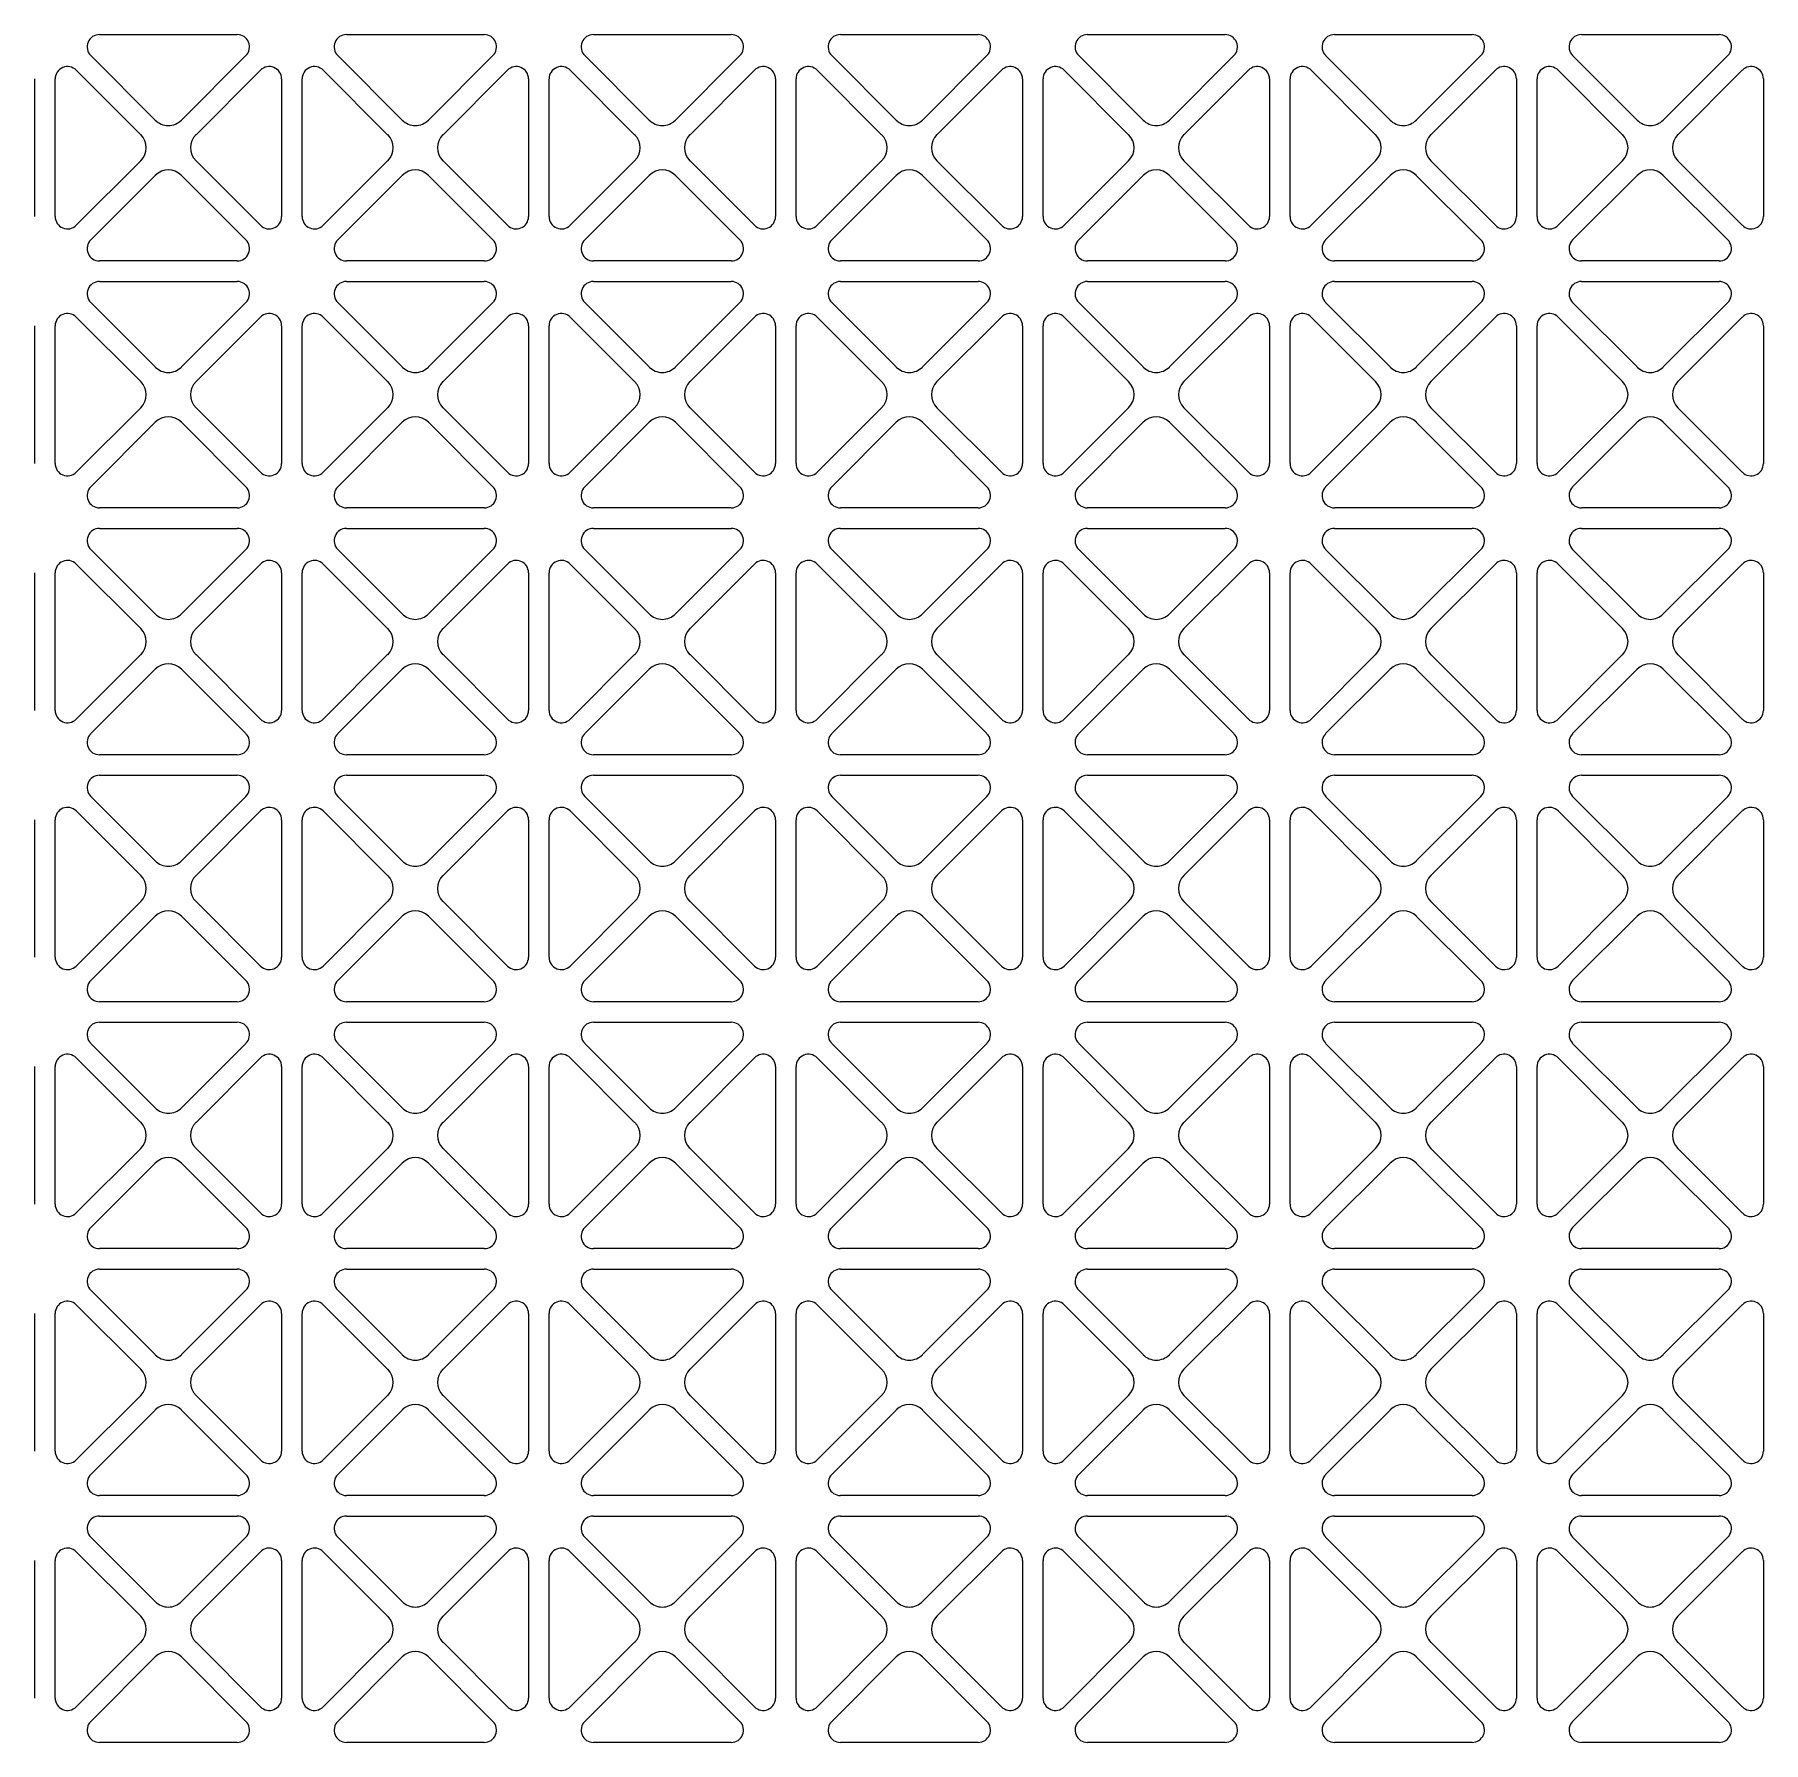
# Model space of a CAD drawing. Extents: x 59521 to 184406, y -1257 to 56672.
# Drawn here: x 68710.6 to 68878.6, y 15468.5 to 15634.5 of the extents above; entities that cross this region are included whole.
import ezdxf

# ---------------------------------------------------------------- set-up
doc = ezdxf.new("R2010")
doc.units = 0
doc.header["$MEASUREMENT"] = 0
doc.layers.get('0').update_dxf_attribs({"linetype": 'CONTINUOUS'})
doc.layers.add('WANGKONG_0', color=7, linetype='CONTINUOUS')

# ---------------------------------------------------------------- blocks, each defined once
blk = doc.blocks.new('ju77')
at = {"layer": 'WANGKONG_0', "color": 87, "linetype": 'Continuous'}
for p, q in [((-26.73, 155), (-13.35, 155)), ((-2.73, 155), (10.65, 155)), ((21.27, 155), (34.65, 155)), ((45.27, 155), (58.65, 155)), ((69.27, 155), (82.65, 155)), ((93.27, 155), (106.65, 155)), ((117.27, 155), (130.65, 155)), ((-21.31, 146.69), (-27.58, 152.95)), ((-12.5, 152.95), (-18.77, 146.69)), ((2.69, 146.69), (-3.58, 152.95)), ((11.5, 152.95), (5.23, 146.69)), ((26.69, 146.69), (20.42, 152.95)), ((35.5, 152.95), (29.23, 146.69)), ((50.69, 146.69), (44.42, 152.95)), ((59.5, 152.95), (53.23, 146.69)), ((74.69, 146.69), (68.42, 152.95)), ((83.5, 152.95), (77.23, 146.69)), ((98.69, 146.69), (92.42, 152.95)), ((107.5, 152.95), (101.23, 146.69)), ((122.69, 146.69), (116.42, 152.95)), ((131.5, 152.95), (125.23, 146.69)), ((-28.99, 151.54), (-22.73, 145.27)), ((-17.35, 145.27), (-11.09, 151.54)), ((-4.99, 151.54), (1.27, 145.27)), ((6.65, 145.27), (12.91, 151.54)), ((19.01, 151.54), (25.27, 145.27)), ((30.65, 145.27), (36.91, 151.54)), ((43.01, 151.54), (49.27, 145.27)), ((54.65, 145.27), (60.91, 151.54)), ((67.01, 151.54), (73.27, 145.27)), ((78.65, 145.27), (84.91, 151.54)), ((91.01, 151.54), (97.27, 145.27)), ((102.65, 145.27), (108.91, 151.54)), ((115.01, 151.54), (121.27, 145.27)), ((126.65, 145.27), (132.91, 151.54)), ((-33.04, 150.69), (-33.04, 137.31)), ((-31.04, 137.31), (-31.04, 150.69)), ((-9.04, 150.69), (-9.04, 137.31)), ((-7.04, 137.31), (-7.04, 150.69)), ((14.96, 150.69), (14.96, 137.31)), ((16.96, 137.31), (16.96, 150.69)), ((38.96, 150.69), (38.96, 137.31)), ((40.96, 137.31), (40.96, 150.69)), ((62.96, 150.69), (62.96, 137.31)), ((64.96, 137.31), (64.96, 150.69)), ((86.96, 150.69), (86.96, 137.31)), ((88.96, 137.31), (88.96, 150.69)), ((110.96, 150.69), (110.96, 137.31)), ((112.96, 137.31), (112.96, 150.69)), ((134.96, 150.69), (134.96, 137.31)), ((-22.73, 142.73), (-28.99, 136.46)), ((-27.58, 135.05), (-21.31, 141.31)), ((-18.77, 141.31), (-12.5, 135.05)), ((-11.09, 136.46), (-17.35, 142.73)), ((1.27, 142.73), (-4.99, 136.46)), ((-3.58, 135.05), (2.69, 141.31)), ((5.23, 141.31), (11.5, 135.05)), ((12.91, 136.46), (6.65, 142.73)), ((25.27, 142.73), (19.01, 136.46)), ((20.42, 135.05), (26.69, 141.31)), ((29.23, 141.31), (35.5, 135.05)), ((36.91, 136.46), (30.65, 142.73)), ((49.27, 142.73), (43.01, 136.46)), ((44.42, 135.05), (50.69, 141.31)), ((53.23, 141.31), (59.5, 135.05)), ((60.91, 136.46), (54.65, 142.73)), ((73.27, 142.73), (67.01, 136.46)), ((68.42, 135.05), (74.69, 141.31)), ((77.23, 141.31), (83.5, 135.05)), ((84.91, 136.46), (78.65, 142.73)), ((97.27, 142.73), (91.01, 136.46)), ((92.42, 135.05), (98.69, 141.31)), ((101.23, 141.31), (107.5, 135.05)), ((108.91, 136.46), (102.65, 142.73)), ((121.27, 142.73), (115.01, 136.46)), ((116.42, 135.05), (122.69, 141.31)), ((125.23, 141.31), (131.5, 135.05)), ((132.91, 136.46), (126.65, 142.73)), ((-13.35, 133), (-26.73, 133)), ((10.65, 133), (-2.73, 133)), ((34.65, 133), (21.27, 133)), ((58.65, 133), (45.27, 133)), ((82.65, 133), (69.27, 133)), ((106.65, 133), (93.27, 133)), ((130.65, 133), (117.27, 133)), ((-26.73, 131), (-13.35, 131)), ((-2.73, 131), (10.65, 131)), ((21.27, 131), (34.65, 131)), ((45.27, 131), (58.65, 131)), ((69.27, 131), (82.65, 131)), ((93.27, 131), (106.65, 131)), ((117.27, 131), (130.65, 131)), ((-21.31, 122.69), (-27.58, 128.95)), ((-12.5, 128.95), (-18.77, 122.69)), ((2.69, 122.69), (-3.58, 128.95)), ((11.5, 128.95), (5.23, 122.69)), ((26.69, 122.69), (20.42, 128.95)), ((35.5, 128.95), (29.23, 122.69)), ((50.69, 122.69), (44.42, 128.95)), ((59.5, 128.95), (53.23, 122.69)), ((74.69, 122.69), (68.42, 128.95)), ((83.5, 128.95), (77.23, 122.69)), ((98.69, 122.69), (92.42, 128.95)), ((107.5, 128.95), (101.23, 122.69)), ((122.69, 122.69), (116.42, 128.95)), ((131.5, 128.95), (125.23, 122.69)), ((-33.04, 126.69), (-33.04, 113.31)), ((-31.04, 113.31), (-31.04, 126.69)), ((-28.99, 127.54), (-22.73, 121.27)), ((-17.35, 121.27), (-11.09, 127.54)), ((-9.04, 126.69), (-9.04, 113.31)), ((-7.04, 113.31), (-7.04, 126.69)), ((-4.99, 127.54), (1.27, 121.27)), ((6.65, 121.27), (12.91, 127.54)), ((14.96, 126.69), (14.96, 113.31)), ((16.96, 113.31), (16.96, 126.69)), ((19.01, 127.54), (25.27, 121.27)), ((30.65, 121.27), (36.91, 127.54)), ((38.96, 126.69), (38.96, 113.31)), ((40.96, 113.31), (40.96, 126.69)), ((43.01, 127.54), (49.27, 121.27)), ((54.65, 121.27), (60.91, 127.54)), ((62.96, 126.69), (62.96, 113.31)), ((64.96, 113.31), (64.96, 126.69)), ((67.01, 127.54), (73.27, 121.27)), ((78.65, 121.27), (84.91, 127.54)), ((86.96, 126.69), (86.96, 113.31)), ((88.96, 113.31), (88.96, 126.69)), ((91.01, 127.54), (97.27, 121.27)), ((102.65, 121.27), (108.91, 127.54)), ((110.96, 126.69), (110.96, 113.31)), ((112.96, 113.31), (112.96, 126.69)), ((115.01, 127.54), (121.27, 121.27)), ((126.65, 121.27), (132.91, 127.54)), ((134.96, 126.69), (134.96, 113.31)), ((-22.73, 118.73), (-28.99, 112.46)), ((-11.09, 112.46), (-17.35, 118.73)), ((1.27, 118.73), (-4.99, 112.46)), ((12.91, 112.46), (6.65, 118.73)), ((25.27, 118.73), (19.01, 112.46)), ((36.91, 112.46), (30.65, 118.73)), ((49.27, 118.73), (43.01, 112.46)), ((60.91, 112.46), (54.65, 118.73)), ((73.27, 118.73), (67.01, 112.46)), ((84.91, 112.46), (78.65, 118.73)), ((97.27, 118.73), (91.01, 112.46)), ((108.91, 112.46), (102.65, 118.73)), ((121.27, 118.73), (115.01, 112.46)), ((132.91, 112.46), (126.65, 118.73)), ((-27.58, 111.05), (-21.31, 117.31)), ((-18.77, 117.31), (-12.5, 111.05)), ((-3.58, 111.05), (2.69, 117.31)), ((5.23, 117.31), (11.5, 111.05)), ((20.42, 111.05), (26.69, 117.31)), ((29.23, 117.31), (35.5, 111.05)), ((44.42, 111.05), (50.69, 117.31)), ((53.23, 117.31), (59.5, 111.05)), ((68.42, 111.05), (74.69, 117.31)), ((77.23, 117.31), (83.5, 111.05)), ((92.42, 111.05), (98.69, 117.31)), ((101.23, 117.31), (107.5, 111.05)), ((116.42, 111.05), (122.69, 117.31)), ((125.23, 117.31), (131.5, 111.05)), ((-13.35, 109), (-26.73, 109)), ((10.65, 109), (-2.73, 109)), ((34.65, 109), (21.27, 109)), ((58.65, 109), (45.27, 109)), ((82.65, 109), (69.27, 109)), ((106.65, 109), (93.27, 109)), ((130.65, 109), (117.27, 109)), ((-26.73, 107), (-13.35, 107)), ((-2.73, 107), (10.65, 107)), ((21.27, 107), (34.65, 107)), ((45.27, 107), (58.65, 107)), ((69.27, 107), (82.65, 107)), ((93.27, 107), (106.65, 107)), ((117.27, 107), (130.65, 107)), ((-21.31, 98.69), (-27.58, 104.95)), ((-12.5, 104.95), (-18.77, 98.69)), ((2.69, 98.69), (-3.58, 104.95)), ((11.5, 104.95), (5.23, 98.69)), ((26.69, 98.69), (20.42, 104.95)), ((35.5, 104.95), (29.23, 98.69)), ((50.69, 98.69), (44.42, 104.95)), ((59.5, 104.95), (53.23, 98.69)), ((74.69, 98.69), (68.42, 104.95)), ((83.5, 104.95), (77.23, 98.69)), ((98.69, 98.69), (92.42, 104.95)), ((107.5, 104.95), (101.23, 98.69)), ((122.69, 98.69), (116.42, 104.95)), ((131.5, 104.95), (125.23, 98.69)), ((-33.04, 102.69), (-33.04, 89.31)), ((-31.04, 89.31), (-31.04, 102.69)), ((-28.99, 103.54), (-22.73, 97.27)), ((-17.35, 97.27), (-11.09, 103.54)), ((-9.04, 102.69), (-9.04, 89.31)), ((-7.04, 89.31), (-7.04, 102.69)), ((-4.99, 103.54), (1.27, 97.27)), ((6.65, 97.27), (12.91, 103.54)), ((14.96, 102.69), (14.96, 89.31)), ((16.96, 89.31), (16.96, 102.69)), ((19.01, 103.54), (25.27, 97.27)), ((30.65, 97.27), (36.91, 103.54)), ((38.96, 102.69), (38.96, 89.31)), ((40.96, 89.31), (40.96, 102.69)), ((43.01, 103.54), (49.27, 97.27)), ((54.65, 97.27), (60.91, 103.54)), ((62.96, 102.69), (62.96, 89.31)), ((64.96, 89.31), (64.96, 102.69)), ((67.01, 103.54), (73.27, 97.27)), ((78.65, 97.27), (84.91, 103.54)), ((86.96, 102.69), (86.96, 89.31)), ((88.96, 89.31), (88.96, 102.69)), ((91.01, 103.54), (97.27, 97.27)), ((102.65, 97.27), (108.91, 103.54)), ((110.96, 102.69), (110.96, 89.31)), ((112.96, 89.31), (112.96, 102.69)), ((115.01, 103.54), (121.27, 97.27)), ((126.65, 97.27), (132.91, 103.54)), ((134.96, 102.69), (134.96, 89.31)), ((-22.73, 94.73), (-28.99, 88.46)), ((-11.09, 88.46), (-17.35, 94.73)), ((1.27, 94.73), (-4.99, 88.46)), ((12.91, 88.46), (6.65, 94.73)), ((25.27, 94.73), (19.01, 88.46)), ((36.91, 88.46), (30.65, 94.73)), ((49.27, 94.73), (43.01, 88.46)), ((60.91, 88.46), (54.65, 94.73)), ((73.27, 94.73), (67.01, 88.46)), ((84.91, 88.46), (78.65, 94.73)), ((97.27, 94.73), (91.01, 88.46)), ((108.91, 88.46), (102.65, 94.73)), ((121.27, 94.73), (115.01, 88.46)), ((132.91, 88.46), (126.65, 94.73)), ((-27.58, 87.05), (-21.31, 93.31)), ((-18.77, 93.31), (-12.5, 87.05)), ((-3.58, 87.05), (2.69, 93.31)), ((5.23, 93.31), (11.5, 87.05)), ((20.42, 87.05), (26.69, 93.31)), ((29.23, 93.31), (35.5, 87.05)), ((44.42, 87.05), (50.69, 93.31)), ((53.23, 93.31), (59.5, 87.05)), ((68.42, 87.05), (74.69, 93.31)), ((77.23, 93.31), (83.5, 87.05)), ((92.42, 87.05), (98.69, 93.31)), ((101.23, 93.31), (107.5, 87.05)), ((116.42, 87.05), (122.69, 93.31)), ((125.23, 93.31), (131.5, 87.05)), ((-13.35, 85), (-26.73, 85)), ((10.65, 85), (-2.73, 85)), ((34.65, 85), (21.27, 85)), ((58.65, 85), (45.27, 85)), ((82.65, 85), (69.27, 85)), ((106.65, 85), (93.27, 85)), ((130.65, 85), (117.27, 85)), ((-26.73, 83), (-13.35, 83)), ((-2.73, 83), (10.65, 83)), ((21.27, 83), (34.65, 83)), ((45.27, 83), (58.65, 83)), ((69.27, 83), (82.65, 83)), ((93.27, 83), (106.65, 83)), ((117.27, 83), (130.65, 83)), ((-21.31, 74.69), (-27.58, 80.95)), ((-12.5, 80.95), (-18.77, 74.69)), ((2.69, 74.69), (-3.58, 80.95)), ((11.5, 80.95), (5.23, 74.69)), ((26.69, 74.69), (20.42, 80.95)), ((35.5, 80.95), (29.23, 74.69)), ((50.69, 74.69), (44.42, 80.95)), ((59.5, 80.95), (53.23, 74.69)), ((74.69, 74.69), (68.42, 80.95)), ((83.5, 80.95), (77.23, 74.69)), ((98.69, 74.69), (92.42, 80.95)), ((107.5, 80.95), (101.23, 74.69)), ((122.69, 74.69), (116.42, 80.95)), ((131.5, 80.95), (125.23, 74.69)), ((-28.99, 79.54), (-22.73, 73.27)), ((-17.35, 73.27), (-11.09, 79.54)), ((-4.99, 79.54), (1.27, 73.27)), ((6.65, 73.27), (12.91, 79.54)), ((19.01, 79.54), (25.27, 73.27)), ((30.65, 73.27), (36.91, 79.54)), ((43.01, 79.54), (49.27, 73.27)), ((54.65, 73.27), (60.91, 79.54)), ((67.01, 79.54), (73.27, 73.27)), ((78.65, 73.27), (84.91, 79.54)), ((91.01, 79.54), (97.27, 73.27)), ((102.65, 73.27), (108.91, 79.54)), ((115.01, 79.54), (121.27, 73.27)), ((126.65, 73.27), (132.91, 79.54)), ((-33.04, 78.69), (-33.04, 65.31)), ((-31.04, 65.31), (-31.04, 78.69)), ((-9.04, 78.69), (-9.04, 65.31)), ((-7.04, 65.31), (-7.04, 78.69)), ((14.96, 78.69), (14.96, 65.31)), ((16.96, 65.31), (16.96, 78.69)), ((38.96, 78.69), (38.96, 65.31)), ((40.96, 65.31), (40.96, 78.69)), ((62.96, 78.69), (62.96, 65.31)), ((64.96, 65.31), (64.96, 78.69)), ((86.96, 78.69), (86.96, 65.31)), ((88.96, 65.31), (88.96, 78.69)), ((110.96, 78.69), (110.96, 65.31)), ((112.96, 65.31), (112.96, 78.69)), ((134.96, 78.69), (134.96, 65.31)), ((-22.73, 70.73), (-28.99, 64.46)), ((-11.09, 64.46), (-17.35, 70.73)), ((1.27, 70.73), (-4.99, 64.46)), ((12.91, 64.46), (6.65, 70.73)), ((25.27, 70.73), (19.01, 64.46)), ((36.91, 64.46), (30.65, 70.73)), ((49.27, 70.73), (43.01, 64.46)), ((60.91, 64.46), (54.65, 70.73)), ((73.27, 70.73), (67.01, 64.46)), ((84.91, 64.46), (78.65, 70.73)), ((97.27, 70.73), (91.01, 64.46)), ((108.91, 64.46), (102.65, 70.73)), ((121.27, 70.73), (115.01, 64.46)), ((132.91, 64.46), (126.65, 70.73)), ((-27.58, 63.05), (-21.31, 69.31)), ((-18.77, 69.31), (-12.5, 63.05)), ((-3.58, 63.05), (2.69, 69.31)), ((5.23, 69.31), (11.5, 63.05)), ((20.42, 63.05), (26.69, 69.31)), ((29.23, 69.31), (35.5, 63.05)), ((44.42, 63.05), (50.69, 69.31)), ((53.23, 69.31), (59.5, 63.05)), ((68.42, 63.05), (74.69, 69.31)), ((77.23, 69.31), (83.5, 63.05)), ((92.42, 63.05), (98.69, 69.31)), ((101.23, 69.31), (107.5, 63.05)), ((116.42, 63.05), (122.69, 69.31)), ((125.23, 69.31), (131.5, 63.05)), ((-13.35, 61), (-26.73, 61)), ((10.65, 61), (-2.73, 61)), ((34.65, 61), (21.27, 61)), ((58.65, 61), (45.27, 61)), ((82.65, 61), (69.27, 61)), ((106.65, 61), (93.27, 61)), ((130.65, 61), (117.27, 61)), ((-26.73, 59), (-13.35, 59)), ((-2.73, 59), (10.65, 59)), ((21.27, 59), (34.65, 59)), ((45.27, 59), (58.65, 59)), ((69.27, 59), (82.65, 59)), ((93.27, 59), (106.65, 59)), ((117.27, 59), (130.65, 59)), ((-28.99, 55.54), (-22.73, 49.27)), ((-21.31, 50.69), (-27.58, 56.95)), ((-12.5, 56.95), (-18.77, 50.69)), ((-17.35, 49.27), (-11.09, 55.54)), ((-4.99, 55.54), (1.27, 49.27)), ((2.69, 50.69), (-3.58, 56.95)), ((11.5, 56.95), (5.23, 50.69)), ((6.65, 49.27), (12.91, 55.54)), ((19.01, 55.54), (25.27, 49.27)), ((26.69, 50.69), (20.42, 56.95)), ((35.5, 56.95), (29.23, 50.69)), ((30.65, 49.27), (36.91, 55.54)), ((43.01, 55.54), (49.27, 49.27)), ((50.69, 50.69), (44.42, 56.95)), ((59.5, 56.95), (53.23, 50.69)), ((54.65, 49.27), (60.91, 55.54)), ((67.01, 55.54), (73.27, 49.27)), ((74.69, 50.69), (68.42, 56.95)), ((83.5, 56.95), (77.23, 50.69)), ((78.65, 49.27), (84.91, 55.54)), ((91.01, 55.54), (97.27, 49.27)), ((98.69, 50.69), (92.42, 56.95)), ((107.5, 56.95), (101.23, 50.69)), ((102.65, 49.27), (108.91, 55.54)), ((115.01, 55.54), (121.27, 49.27)), ((122.69, 50.69), (116.42, 56.95)), ((131.5, 56.95), (125.23, 50.69)), ((126.65, 49.27), (132.91, 55.54)), ((-33.04, 54.69), (-33.04, 41.31)), ((-31.04, 41.31), (-31.04, 54.69)), ((-9.04, 54.69), (-9.04, 41.31)), ((-7.04, 41.31), (-7.04, 54.69)), ((14.96, 54.69), (14.96, 41.31)), ((16.96, 41.31), (16.96, 54.69)), ((38.96, 54.69), (38.96, 41.31)), ((40.96, 41.31), (40.96, 54.69)), ((62.96, 54.69), (62.96, 41.31)), ((64.96, 41.31), (64.96, 54.69)), ((86.96, 54.69), (86.96, 41.31)), ((88.96, 41.31), (88.96, 54.69)), ((110.96, 54.69), (110.96, 41.31)), ((112.96, 41.31), (112.96, 54.69)), ((134.96, 54.69), (134.96, 41.31)), ((-22.73, 46.73), (-28.99, 40.46)), ((-11.09, 40.46), (-17.35, 46.73)), ((1.27, 46.73), (-4.99, 40.46)), ((12.91, 40.46), (6.65, 46.73)), ((25.27, 46.73), (19.01, 40.46)), ((36.91, 40.46), (30.65, 46.73)), ((49.27, 46.73), (43.01, 40.46)), ((60.91, 40.46), (54.65, 46.73)), ((73.27, 46.73), (67.01, 40.46)), ((84.91, 40.46), (78.65, 46.73)), ((97.27, 46.73), (91.01, 40.46)), ((108.91, 40.46), (102.65, 46.73)), ((121.27, 46.73), (115.01, 40.46)), ((132.91, 40.46), (126.65, 46.73)), ((-27.58, 39.05), (-21.31, 45.31)), ((-18.77, 45.31), (-12.5, 39.05)), ((-3.58, 39.05), (2.69, 45.31)), ((5.23, 45.31), (11.5, 39.05)), ((20.42, 39.05), (26.69, 45.31)), ((29.23, 45.31), (35.5, 39.05)), ((44.42, 39.05), (50.69, 45.31)), ((53.23, 45.31), (59.5, 39.05)), ((68.42, 39.05), (74.69, 45.31)), ((77.23, 45.31), (83.5, 39.05)), ((92.42, 39.05), (98.69, 45.31)), ((101.23, 45.31), (107.5, 39.05)), ((116.42, 39.05), (122.69, 45.31)), ((125.23, 45.31), (131.5, 39.05)), ((-13.35, 37), (-26.73, 37)), ((10.65, 37), (-2.73, 37)), ((34.65, 37), (21.27, 37)), ((58.65, 37), (45.27, 37)), ((82.65, 37), (69.27, 37)), ((106.65, 37), (93.27, 37)), ((130.65, 37), (117.27, 37)), ((-26.73, 35), (-13.35, 35)), ((-2.73, 35), (10.65, 35)), ((21.27, 35), (34.65, 35)), ((45.27, 35), (58.65, 35)), ((69.27, 35), (82.65, 35)), ((93.27, 35), (106.65, 35)), ((117.27, 35), (130.65, 35)), ((-21.31, 26.69), (-27.58, 32.95)), ((-12.5, 32.95), (-18.77, 26.69)), ((2.69, 26.69), (-3.58, 32.95)), ((11.5, 32.95), (5.23, 26.69)), ((26.69, 26.69), (20.42, 32.95)), ((35.5, 32.95), (29.23, 26.69)), ((50.69, 26.69), (44.42, 32.95)), ((59.5, 32.95), (53.23, 26.69)), ((74.69, 26.69), (68.42, 32.95)), ((83.5, 32.95), (77.23, 26.69)), ((98.69, 26.69), (92.42, 32.95)), ((107.5, 32.95), (101.23, 26.69)), ((122.69, 26.69), (116.42, 32.95)), ((131.5, 32.95), (125.23, 26.69)), ((-33.04, 30.69), (-33.04, 17.31)), ((-31.04, 17.31), (-31.04, 30.69)), ((-28.99, 31.54), (-22.73, 25.27)), ((-17.35, 25.27), (-11.09, 31.54)), ((-9.04, 30.69), (-9.04, 17.31)), ((-7.04, 17.31), (-7.04, 30.69)), ((-4.99, 31.54), (1.27, 25.27)), ((6.65, 25.27), (12.91, 31.54)), ((14.96, 30.69), (14.96, 17.31)), ((16.96, 17.31), (16.96, 30.69)), ((19.01, 31.54), (25.27, 25.27)), ((30.65, 25.27), (36.91, 31.54)), ((38.96, 30.69), (38.96, 17.31)), ((40.96, 17.31), (40.96, 30.69)), ((43.01, 31.54), (49.27, 25.27)), ((54.65, 25.27), (60.91, 31.54)), ((62.96, 30.69), (62.96, 17.31)), ((64.96, 17.31), (64.96, 30.69)), ((67.01, 31.54), (73.27, 25.27)), ((78.65, 25.27), (84.91, 31.54)), ((86.96, 30.69), (86.96, 17.31)), ((88.96, 17.31), (88.96, 30.69)), ((91.01, 31.54), (97.27, 25.27)), ((102.65, 25.27), (108.91, 31.54)), ((110.96, 30.69), (110.96, 17.31)), ((112.96, 17.31), (112.96, 30.69)), ((115.01, 31.54), (121.27, 25.27)), ((126.65, 25.27), (132.91, 31.54)), ((134.96, 30.69), (134.96, 17.31)), ((-22.73, 22.73), (-28.99, 16.46)), ((-11.09, 16.46), (-17.35, 22.73)), ((1.27, 22.73), (-4.99, 16.46)), ((12.91, 16.46), (6.65, 22.73)), ((25.27, 22.73), (19.01, 16.46)), ((36.91, 16.46), (30.65, 22.73)), ((49.27, 22.73), (43.01, 16.46)), ((60.91, 16.46), (54.65, 22.73)), ((73.27, 22.73), (67.01, 16.46)), ((84.91, 16.46), (78.65, 22.73)), ((97.27, 22.73), (91.01, 16.46)), ((108.91, 16.46), (102.65, 22.73)), ((121.27, 22.73), (115.01, 16.46)), ((132.91, 16.46), (126.65, 22.73)), ((-27.58, 15.05), (-21.31, 21.31)), ((-18.77, 21.31), (-12.5, 15.05)), ((-3.58, 15.05), (2.69, 21.31)), ((5.23, 21.31), (11.5, 15.05)), ((20.42, 15.05), (26.69, 21.31)), ((29.23, 21.31), (35.5, 15.05)), ((44.42, 15.05), (50.69, 21.31)), ((53.23, 21.31), (59.5, 15.05)), ((68.42, 15.05), (74.69, 21.31)), ((77.23, 21.31), (83.5, 15.05)), ((92.42, 15.05), (98.69, 21.31)), ((101.23, 21.31), (107.5, 15.05)), ((116.42, 15.05), (122.69, 21.31)), ((125.23, 21.31), (131.5, 15.05)), ((-13.35, 13), (-26.73, 13)), ((10.65, 13), (-2.73, 13)), ((34.65, 13), (21.27, 13)), ((58.65, 13), (45.27, 13)), ((82.65, 13), (69.27, 13)), ((106.65, 13), (93.27, 13)), ((130.65, 13), (117.27, 13)), ((-26.73, 11), (-13.35, 11)), ((-2.73, 11), (10.65, 11)), ((21.27, 11), (34.65, 11)), ((45.27, 11), (58.65, 11)), ((69.27, 11), (82.65, 11)), ((93.27, 11), (106.65, 11)), ((117.27, 11), (130.65, 11)), ((-21.31, 2.69), (-27.58, 8.95)), ((-12.5, 8.95), (-18.77, 2.69)), ((2.69, 2.69), (-3.58, 8.95)), ((11.5, 8.95), (5.23, 2.69)), ((26.69, 2.69), (20.42, 8.95)), ((35.5, 8.95), (29.23, 2.69)), ((50.69, 2.69), (44.42, 8.95)), ((59.5, 8.95), (53.23, 2.69)), ((74.69, 2.69), (68.42, 8.95)), ((83.5, 8.95), (77.23, 2.69)), ((98.69, 2.69), (92.42, 8.95)), ((107.5, 8.95), (101.23, 2.69)), ((122.69, 2.69), (116.42, 8.95)), ((131.5, 8.95), (125.23, 2.69)), ((-28.99, 7.54), (-22.73, 1.27)), ((-17.35, 1.27), (-11.09, 7.54)), ((-4.99, 7.54), (1.27, 1.27)), ((6.65, 1.27), (12.91, 7.54)), ((19.01, 7.54), (25.27, 1.27)), ((30.65, 1.27), (36.91, 7.54)), ((43.01, 7.54), (49.27, 1.27)), ((54.65, 1.27), (60.91, 7.54)), ((67.01, 7.54), (73.27, 1.27)), ((78.65, 1.27), (84.91, 7.54)), ((91.01, 7.54), (97.27, 1.27)), ((102.65, 1.27), (108.91, 7.54)), ((115.01, 7.54), (121.27, 1.27)), ((126.65, 1.27), (132.91, 7.54)), ((-33.04, 6.69), (-33.04, -6.69)), ((-31.04, -6.69), (-31.04, 6.69)), ((-9.04, 6.69), (-9.04, -6.69)), ((-7.04, -6.69), (-7.04, 6.69)), ((14.96, 6.69), (14.96, -6.69)), ((16.96, -6.69), (16.96, 6.69)), ((38.96, 6.69), (38.96, -6.69)), ((40.96, -6.69), (40.96, 6.69)), ((62.96, 6.69), (62.96, -6.69)), ((64.96, -6.69), (64.96, 6.69)), ((86.96, 6.69), (86.96, -6.69)), ((88.96, -6.69), (88.96, 6.69)), ((110.96, 6.69), (110.96, -6.69)), ((112.96, -6.69), (112.96, 6.69)), ((134.96, 6.69), (134.96, -6.69)), ((-22.73, -1.27), (-28.99, -7.54)), ((-11.09, -7.54), (-17.35, -1.27)), ((1.27, -1.27), (-4.99, -7.54)), ((12.91, -7.54), (6.65, -1.27)), ((25.27, -1.27), (19.01, -7.54)), ((36.91, -7.54), (30.65, -1.27)), ((49.27, -1.27), (43.01, -7.54)), ((60.91, -7.54), (54.65, -1.27)), ((73.27, -1.27), (67.01, -7.54)), ((84.91, -7.54), (78.65, -1.27)), ((97.27, -1.27), (91.01, -7.54)), ((108.91, -7.54), (102.65, -1.27)), ((121.27, -1.27), (115.01, -7.54)), ((132.91, -7.54), (126.65, -1.27)), ((-27.58, -8.95), (-21.31, -2.69)), ((-18.77, -2.69), (-12.5, -8.95)), ((-3.58, -8.95), (2.69, -2.69)), ((5.23, -2.69), (11.5, -8.95)), ((20.42, -8.95), (26.69, -2.69)), ((29.23, -2.69), (35.5, -8.95)), ((44.42, -8.95), (50.69, -2.69)), ((53.23, -2.69), (59.5, -8.95)), ((68.42, -8.95), (74.69, -2.69)), ((77.23, -2.69), (83.5, -8.95)), ((92.42, -8.95), (98.69, -2.69)), ((101.23, -2.69), (107.5, -8.95)), ((116.42, -8.95), (122.69, -2.69)), ((125.23, -2.69), (131.5, -8.95)), ((-13.35, -11), (-26.73, -11)), ((10.65, -11), (-2.73, -11)), ((34.65, -11), (21.27, -11)), ((58.65, -11), (45.27, -11)), ((82.65, -11), (69.27, -11)), ((106.65, -11), (93.27, -11)), ((130.65, -11), (117.27, -11))]:
    blk.add_line(p, q, dxfattribs=at)
for centre, radius, start, end in [((-26.73, 153.8), 1.2, 90, 225), ((-13.35, 153.8), 1.2, 315, 90), ((-2.73, 153.8), 1.2, 90, 225), ((10.65, 153.8), 1.2, 315, 90), ((21.27, 153.8), 1.2, 90, 225), ((34.65, 153.8), 1.2, 315, 90), ((45.27, 153.8), 1.2, 90, 225), ((58.65, 153.8), 1.2, 315, 90), ((69.27, 153.8), 1.2, 90, 225), ((82.65, 153.8), 1.2, 315, 90), ((93.27, 153.8), 1.2, 90, 225), ((106.65, 153.8), 1.2, 315, 90), ((117.27, 153.8), 1.2, 90, 225), ((130.65, 153.8), 1.2, 315, 90), ((-29.84, 150.69), 1.2, 45, 180), ((-10.24, 150.69), 1.2, 0, 135), ((-5.84, 150.69), 1.2, 45, 180), ((13.76, 150.69), 1.2, 0, 135), ((18.16, 150.69), 1.2, 45, 180), ((37.76, 150.69), 1.2, 0, 135), ((42.16, 150.69), 1.2, 45, 180), ((61.76, 150.69), 1.2, 0, 135), ((66.16, 150.69), 1.2, 45, 180), ((85.76, 150.69), 1.2, 0, 135), ((90.16, 150.69), 1.2, 45, 180), ((109.76, 150.69), 1.2, 0, 135), ((114.16, 150.69), 1.2, 45, 180), ((133.76, 150.69), 1.2, 0, 135), ((-20.04, 147.96), 1.8, 225, 315), ((3.96, 147.96), 1.8, 225, 315), ((27.96, 147.96), 1.8, 225, 315), ((51.96, 147.96), 1.8, 225, 315), ((75.96, 147.96), 1.8, 225, 315), ((99.96, 147.96), 1.8, 225, 315), ((123.96, 147.96), 1.8, 225, 315), ((-24, 144), 1.8, 315, 45), ((-16.08, 144), 1.8, 135, 225), ((0, 144), 1.8, 315, 45), ((7.92, 144), 1.8, 135, 225), ((24, 144), 1.8, 315, 45), ((31.92, 144), 1.8, 135, 225), ((48, 144), 1.8, 315, 45), ((55.92, 144), 1.8, 135, 225), ((72, 144), 1.8, 315, 45), ((79.92, 144), 1.8, 135, 225), ((96, 144), 1.8, 315, 45), ((103.92, 144), 1.8, 135, 225), ((120, 144), 1.8, 315, 45), ((127.92, 144), 1.8, 135, 225), ((-20.04, 140.04), 1.8, 45, 135), ((3.96, 140.04), 1.8, 45, 135), ((27.96, 140.04), 1.8, 45, 135), ((51.96, 140.04), 1.8, 45, 135), ((75.96, 140.04), 1.8, 45, 135), ((99.96, 140.04), 1.8, 45, 135), ((123.96, 140.04), 1.8, 45, 135), ((-29.84, 137.31), 1.2, 180, 315), ((-10.24, 137.31), 1.2, 225, 0), ((-5.84, 137.31), 1.2, 180, 315), ((13.76, 137.31), 1.2, 225, 0), ((18.16, 137.31), 1.2, 180, 315), ((37.76, 137.31), 1.2, 225, 0), ((42.16, 137.31), 1.2, 180, 315), ((61.76, 137.31), 1.2, 225, 0), ((66.16, 137.31), 1.2, 180, 315), ((85.76, 137.31), 1.2, 225, 0), ((90.16, 137.31), 1.2, 180, 315), ((109.76, 137.31), 1.2, 225, 0), ((114.16, 137.31), 1.2, 180, 315), ((133.76, 137.31), 1.2, 225, 0), ((-26.73, 134.2), 1.2, 135, 270), ((-13.35, 134.2), 1.2, 270, 45), ((-2.73, 134.2), 1.2, 135, 270), ((10.65, 134.2), 1.2, 270, 45), ((21.27, 134.2), 1.2, 135, 270), ((34.65, 134.2), 1.2, 270, 45), ((45.27, 134.2), 1.2, 135, 270), ((58.65, 134.2), 1.2, 270, 45), ((69.27, 134.2), 1.2, 135, 270), ((82.65, 134.2), 1.2, 270, 45), ((93.27, 134.2), 1.2, 135, 270), ((106.65, 134.2), 1.2, 270, 45), ((117.27, 134.2), 1.2, 135, 270), ((130.65, 134.2), 1.2, 270, 45), ((-26.73, 129.8), 1.2, 90, 225), ((-13.35, 129.8), 1.2, 315, 90), ((-2.73, 129.8), 1.2, 90, 225), ((10.65, 129.8), 1.2, 315, 90), ((21.27, 129.8), 1.2, 90, 225), ((34.65, 129.8), 1.2, 315, 90), ((45.27, 129.8), 1.2, 90, 225), ((58.65, 129.8), 1.2, 315, 90), ((69.27, 129.8), 1.2, 90, 225), ((82.65, 129.8), 1.2, 315, 90), ((93.27, 129.8), 1.2, 90, 225), ((106.65, 129.8), 1.2, 315, 90), ((117.27, 129.8), 1.2, 90, 225), ((130.65, 129.8), 1.2, 315, 90), ((-29.84, 126.69), 1.2, 45, 180), ((-10.24, 126.69), 1.2, 0, 135), ((-5.84, 126.69), 1.2, 45, 180), ((13.76, 126.69), 1.2, 0, 135), ((18.16, 126.69), 1.2, 45, 180), ((37.76, 126.69), 1.2, 0, 135), ((42.16, 126.69), 1.2, 45, 180), ((61.76, 126.69), 1.2, 0, 135), ((66.16, 126.69), 1.2, 45, 180), ((85.76, 126.69), 1.2, 0, 135), ((90.16, 126.69), 1.2, 45, 180), ((109.76, 126.69), 1.2, 0, 135), ((114.16, 126.69), 1.2, 45, 180), ((133.76, 126.69), 1.2, 0, 135), ((-20.04, 123.96), 1.8, 225, 315), ((3.96, 123.96), 1.8, 225, 315), ((27.96, 123.96), 1.8, 225, 315), ((51.96, 123.96), 1.8, 225, 315), ((75.96, 123.96), 1.8, 225, 315), ((99.96, 123.96), 1.8, 225, 315), ((123.96, 123.96), 1.8, 225, 315), ((-24, 120), 1.8, 315, 45), ((-16.08, 120), 1.8, 135, 225), ((0, 120), 1.8, 315, 45), ((7.92, 120), 1.8, 135, 225), ((24, 120), 1.8, 315, 45), ((31.92, 120), 1.8, 135, 225), ((48, 120), 1.8, 315, 45), ((55.92, 120), 1.8, 135, 225), ((72, 120), 1.8, 315, 45), ((79.92, 120), 1.8, 135, 225), ((96, 120), 1.8, 315, 45), ((103.92, 120), 1.8, 135, 225), ((120, 120), 1.8, 315, 45), ((127.92, 120), 1.8, 135, 225), ((-20.04, 116.04), 1.8, 45, 135), ((3.96, 116.04), 1.8, 45, 135), ((27.96, 116.04), 1.8, 45, 135), ((51.96, 116.04), 1.8, 45, 135), ((75.96, 116.04), 1.8, 45, 135), ((99.96, 116.04), 1.8, 45, 135), ((123.96, 116.04), 1.8, 45, 135), ((-29.84, 113.31), 1.2, 180, 315), ((-10.24, 113.31), 1.2, 225, 0), ((-5.84, 113.31), 1.2, 180, 315), ((13.76, 113.31), 1.2, 225, 0), ((18.16, 113.31), 1.2, 180, 315), ((37.76, 113.31), 1.2, 225, 0), ((42.16, 113.31), 1.2, 180, 315), ((61.76, 113.31), 1.2, 225, 0), ((66.16, 113.31), 1.2, 180, 315), ((85.76, 113.31), 1.2, 225, 0), ((90.16, 113.31), 1.2, 180, 315), ((109.76, 113.31), 1.2, 225, 0), ((114.16, 113.31), 1.2, 180, 315), ((133.76, 113.31), 1.2, 225, 0), ((-26.73, 110.2), 1.2, 135, 270), ((-13.35, 110.2), 1.2, 270, 45), ((-2.73, 110.2), 1.2, 135, 270), ((10.65, 110.2), 1.2, 270, 45), ((21.27, 110.2), 1.2, 135, 270), ((34.65, 110.2), 1.2, 270, 45), ((45.27, 110.2), 1.2, 135, 270), ((58.65, 110.2), 1.2, 270, 45), ((69.27, 110.2), 1.2, 135, 270), ((82.65, 110.2), 1.2, 270, 45), ((93.27, 110.2), 1.2, 135, 270), ((106.65, 110.2), 1.2, 270, 45), ((117.27, 110.2), 1.2, 135, 270), ((130.65, 110.2), 1.2, 270, 45), ((-26.73, 105.8), 1.2, 90, 225), ((-13.35, 105.8), 1.2, 315, 90), ((-2.73, 105.8), 1.2, 90, 225), ((10.65, 105.8), 1.2, 315, 90), ((21.27, 105.8), 1.2, 90, 225), ((34.65, 105.8), 1.2, 315, 90), ((45.27, 105.8), 1.2, 90, 225), ((58.65, 105.8), 1.2, 315, 90), ((69.27, 105.8), 1.2, 90, 225), ((82.65, 105.8), 1.2, 315, 90), ((93.27, 105.8), 1.2, 90, 225), ((106.65, 105.8), 1.2, 315, 90), ((117.27, 105.8), 1.2, 90, 225), ((130.65, 105.8), 1.2, 315, 90), ((-29.84, 102.69), 1.2, 45, 180), ((-10.24, 102.69), 1.2, 0, 135), ((-5.84, 102.69), 1.2, 45, 180), ((13.76, 102.69), 1.2, 0, 135), ((18.16, 102.69), 1.2, 45, 180), ((37.76, 102.69), 1.2, 0, 135), ((42.16, 102.69), 1.2, 45, 180), ((61.76, 102.69), 1.2, 0, 135), ((66.16, 102.69), 1.2, 45, 180), ((85.76, 102.69), 1.2, 0, 135), ((90.16, 102.69), 1.2, 45, 180), ((109.76, 102.69), 1.2, 0, 135), ((114.16, 102.69), 1.2, 45, 180), ((133.76, 102.69), 1.2, 0, 135), ((-20.04, 99.96), 1.8, 225, 315), ((3.96, 99.96), 1.8, 225, 315), ((27.96, 99.96), 1.8, 225, 315), ((51.96, 99.96), 1.8, 225, 315), ((75.96, 99.96), 1.8, 225, 315), ((99.96, 99.96), 1.8, 225, 315), ((123.96, 99.96), 1.8, 225, 315), ((-24, 96), 1.8, 315, 45), ((-16.08, 96), 1.8, 135, 225), ((0, 96), 1.8, 315, 45), ((7.92, 96), 1.8, 135, 225), ((24, 96), 1.8, 315, 45), ((31.92, 96), 1.8, 135, 225), ((48, 96), 1.8, 315, 45), ((55.92, 96), 1.8, 135, 225), ((72, 96), 1.8, 315, 45), ((79.92, 96), 1.8, 135, 225), ((96, 96), 1.8, 315, 45), ((103.92, 96), 1.8, 135, 225), ((120, 96), 1.8, 315, 45), ((127.92, 96), 1.8, 135, 225), ((-20.04, 92.04), 1.8, 45, 135), ((3.96, 92.04), 1.8, 45, 135), ((27.96, 92.04), 1.8, 45, 135), ((51.96, 92.04), 1.8, 45, 135), ((75.96, 92.04), 1.8, 45, 135), ((99.96, 92.04), 1.8, 45, 135), ((123.96, 92.04), 1.8, 45, 135), ((-29.84, 89.31), 1.2, 180, 315), ((-10.24, 89.31), 1.2, 225, 0), ((-5.84, 89.31), 1.2, 180, 315), ((13.76, 89.31), 1.2, 225, 0), ((18.16, 89.31), 1.2, 180, 315), ((37.76, 89.31), 1.2, 225, 0), ((42.16, 89.31), 1.2, 180, 315), ((61.76, 89.31), 1.2, 225, 0), ((66.16, 89.31), 1.2, 180, 315), ((85.76, 89.31), 1.2, 225, 0), ((90.16, 89.31), 1.2, 180, 315), ((109.76, 89.31), 1.2, 225, 0), ((114.16, 89.31), 1.2, 180, 315), ((133.76, 89.31), 1.2, 225, 0), ((-26.73, 86.2), 1.2, 135, 270), ((-13.35, 86.2), 1.2, 270, 45), ((-2.73, 86.2), 1.2, 135, 270), ((10.65, 86.2), 1.2, 270, 45), ((21.27, 86.2), 1.2, 135, 270), ((34.65, 86.2), 1.2, 270, 45), ((45.27, 86.2), 1.2, 135, 270), ((58.65, 86.2), 1.2, 270, 45), ((69.27, 86.2), 1.2, 135, 270), ((82.65, 86.2), 1.2, 270, 45), ((93.27, 86.2), 1.2, 135, 270), ((106.65, 86.2), 1.2, 270, 45), ((117.27, 86.2), 1.2, 135, 270), ((130.65, 86.2), 1.2, 270, 45), ((-26.73, 81.8), 1.2, 90, 225), ((-13.35, 81.8), 1.2, 315, 90), ((-2.73, 81.8), 1.2, 90, 225), ((10.65, 81.8), 1.2, 315, 90), ((21.27, 81.8), 1.2, 90, 225), ((34.65, 81.8), 1.2, 315, 90), ((45.27, 81.8), 1.2, 90, 225), ((58.65, 81.8), 1.2, 315, 90), ((69.27, 81.8), 1.2, 90, 225), ((82.65, 81.8), 1.2, 315, 90), ((93.27, 81.8), 1.2, 90, 225), ((106.65, 81.8), 1.2, 315, 90), ((117.27, 81.8), 1.2, 90, 225), ((130.65, 81.8), 1.2, 315, 90), ((-29.84, 78.69), 1.2, 45, 180), ((-10.24, 78.69), 1.2, 0, 135), ((-5.84, 78.69), 1.2, 45, 180), ((13.76, 78.69), 1.2, 0, 135), ((18.16, 78.69), 1.2, 45, 180), ((37.76, 78.69), 1.2, 0, 135), ((42.16, 78.69), 1.2, 45, 180), ((61.76, 78.69), 1.2, 0, 135), ((66.16, 78.69), 1.2, 45, 180), ((85.76, 78.69), 1.2, 0, 135), ((90.16, 78.69), 1.2, 45, 180), ((109.76, 78.69), 1.2, 0, 135), ((114.16, 78.69), 1.2, 45, 180), ((133.76, 78.69), 1.2, 0, 135), ((-20.04, 75.96), 1.8, 225, 315), ((3.96, 75.96), 1.8, 225, 315), ((27.96, 75.96), 1.8, 225, 315), ((51.96, 75.96), 1.8, 225, 315), ((75.96, 75.96), 1.8, 225, 315), ((99.96, 75.96), 1.8, 225, 315), ((123.96, 75.96), 1.8, 225, 315), ((-24, 72), 1.8, 315, 45), ((-16.08, 72), 1.8, 135, 225), ((0, 72), 1.8, 315, 45), ((7.92, 72), 1.8, 135, 225), ((24, 72), 1.8, 315, 45), ((31.92, 72), 1.8, 135, 225), ((48, 72), 1.8, 315, 45), ((55.92, 72), 1.8, 135, 225), ((72, 72), 1.8, 315, 45), ((79.92, 72), 1.8, 135, 225), ((96, 72), 1.8, 315, 45), ((103.92, 72), 1.8, 135, 225), ((120, 72), 1.8, 315, 45), ((127.92, 72), 1.8, 135, 225), ((-20.04, 68.04), 1.8, 45, 135), ((3.96, 68.04), 1.8, 45, 135), ((27.96, 68.04), 1.8, 45, 135), ((51.96, 68.04), 1.8, 45, 135), ((75.96, 68.04), 1.8, 45, 135), ((99.96, 68.04), 1.8, 45, 135), ((123.96, 68.04), 1.8, 45, 135), ((-29.84, 65.31), 1.2, 180, 315), ((-10.24, 65.31), 1.2, 225, 0), ((-5.84, 65.31), 1.2, 180, 315), ((13.76, 65.31), 1.2, 225, 0), ((18.16, 65.31), 1.2, 180, 315), ((37.76, 65.31), 1.2, 225, 0), ((42.16, 65.31), 1.2, 180, 315), ((61.76, 65.31), 1.2, 225, 0), ((66.16, 65.31), 1.2, 180, 315), ((85.76, 65.31), 1.2, 225, 0), ((90.16, 65.31), 1.2, 180, 315), ((109.76, 65.31), 1.2, 225, 0), ((114.16, 65.31), 1.2, 180, 315), ((133.76, 65.31), 1.2, 225, 0), ((-26.73, 62.2), 1.2, 135, 270), ((-13.35, 62.2), 1.2, 270, 45), ((-2.73, 62.2), 1.2, 135, 270), ((10.65, 62.2), 1.2, 270, 45), ((21.27, 62.2), 1.2, 135, 270), ((34.65, 62.2), 1.2, 270, 45), ((45.27, 62.2), 1.2, 135, 270), ((58.65, 62.2), 1.2, 270, 45), ((69.27, 62.2), 1.2, 135, 270), ((82.65, 62.2), 1.2, 270, 45), ((93.27, 62.2), 1.2, 135, 270), ((106.65, 62.2), 1.2, 270, 45), ((117.27, 62.2), 1.2, 135, 270), ((130.65, 62.2), 1.2, 270, 45), ((-26.73, 57.8), 1.2, 90, 225), ((-13.35, 57.8), 1.2, 315, 90), ((-2.73, 57.8), 1.2, 90, 225), ((10.65, 57.8), 1.2, 315, 90), ((21.27, 57.8), 1.2, 90, 225), ((34.65, 57.8), 1.2, 315, 90), ((45.27, 57.8), 1.2, 90, 225), ((58.65, 57.8), 1.2, 315, 90), ((69.27, 57.8), 1.2, 90, 225), ((82.65, 57.8), 1.2, 315, 90), ((93.27, 57.8), 1.2, 90, 225), ((106.65, 57.8), 1.2, 315, 90), ((117.27, 57.8), 1.2, 90, 225), ((130.65, 57.8), 1.2, 315, 90), ((-29.84, 54.69), 1.2, 45, 180), ((-10.24, 54.69), 1.2, 0, 135), ((-5.84, 54.69), 1.2, 45, 180), ((13.76, 54.69), 1.2, 0, 135), ((18.16, 54.69), 1.2, 45, 180), ((37.76, 54.69), 1.2, 0, 135), ((42.16, 54.69), 1.2, 45, 180), ((61.76, 54.69), 1.2, 0, 135), ((66.16, 54.69), 1.2, 45, 180), ((85.76, 54.69), 1.2, 0, 135), ((90.16, 54.69), 1.2, 45, 180), ((109.76, 54.69), 1.2, 0, 135), ((114.16, 54.69), 1.2, 45, 180), ((133.76, 54.69), 1.2, 0, 135), ((-20.04, 51.96), 1.8, 225, 315), ((3.96, 51.96), 1.8, 225, 315), ((27.96, 51.96), 1.8, 225, 315), ((51.96, 51.96), 1.8, 225, 315), ((75.96, 51.96), 1.8, 225, 315), ((99.96, 51.96), 1.8, 225, 315), ((123.96, 51.96), 1.8, 225, 315), ((-24, 48), 1.8, 315, 45), ((-16.08, 48), 1.8, 135, 225), ((0, 48), 1.8, 315, 45), ((7.92, 48), 1.8, 135, 225), ((24, 48), 1.8, 315, 45), ((31.92, 48), 1.8, 135, 225), ((48, 48), 1.8, 315, 45), ((55.92, 48), 1.8, 135, 225), ((72, 48), 1.8, 315, 45), ((79.92, 48), 1.8, 135, 225), ((96, 48), 1.8, 315, 45), ((103.92, 48), 1.8, 135, 225), ((120, 48), 1.8, 315, 45), ((127.92, 48), 1.8, 135, 225), ((-20.04, 44.04), 1.8, 45, 135), ((3.96, 44.04), 1.8, 45, 135), ((27.96, 44.04), 1.8, 45, 135), ((51.96, 44.04), 1.8, 45, 135), ((75.96, 44.04), 1.8, 45, 135), ((99.96, 44.04), 1.8, 45, 135), ((123.96, 44.04), 1.8, 45, 135), ((-29.84, 41.31), 1.2, 180, 315), ((-10.24, 41.31), 1.2, 225, 0), ((-5.84, 41.31), 1.2, 180, 315), ((13.76, 41.31), 1.2, 225, 0), ((18.16, 41.31), 1.2, 180, 315), ((37.76, 41.31), 1.2, 225, 0), ((42.16, 41.31), 1.2, 180, 315), ((61.76, 41.31), 1.2, 225, 0), ((66.16, 41.31), 1.2, 180, 315), ((85.76, 41.31), 1.2, 225, 0), ((90.16, 41.31), 1.2, 180, 315), ((109.76, 41.31), 1.2, 225, 0), ((114.16, 41.31), 1.2, 180, 315), ((133.76, 41.31), 1.2, 225, 0), ((-26.73, 38.2), 1.2, 135, 270), ((-13.35, 38.2), 1.2, 270, 45), ((-2.73, 38.2), 1.2, 135, 270), ((10.65, 38.2), 1.2, 270, 45), ((21.27, 38.2), 1.2, 135, 270), ((34.65, 38.2), 1.2, 270, 45), ((45.27, 38.2), 1.2, 135, 270), ((58.65, 38.2), 1.2, 270, 45), ((69.27, 38.2), 1.2, 135, 270), ((82.65, 38.2), 1.2, 270, 45), ((93.27, 38.2), 1.2, 135, 270), ((106.65, 38.2), 1.2, 270, 45), ((117.27, 38.2), 1.2, 135, 270), ((130.65, 38.2), 1.2, 270, 45), ((-26.73, 33.8), 1.2, 90, 225), ((-13.35, 33.8), 1.2, 315, 90), ((-2.73, 33.8), 1.2, 90, 225), ((10.65, 33.8), 1.2, 315, 90), ((21.27, 33.8), 1.2, 90, 225), ((34.65, 33.8), 1.2, 315, 90), ((45.27, 33.8), 1.2, 90, 225), ((58.65, 33.8), 1.2, 315, 90), ((69.27, 33.8), 1.2, 90, 225), ((82.65, 33.8), 1.2, 315, 90), ((93.27, 33.8), 1.2, 90, 225), ((106.65, 33.8), 1.2, 315, 90), ((117.27, 33.8), 1.2, 90, 225), ((130.65, 33.8), 1.2, 315, 90), ((-29.84, 30.69), 1.2, 45, 180), ((-10.24, 30.69), 1.2, 0, 135), ((-5.84, 30.69), 1.2, 45, 180), ((13.76, 30.69), 1.2, 0, 135), ((18.16, 30.69), 1.2, 45, 180), ((37.76, 30.69), 1.2, 0, 135), ((42.16, 30.69), 1.2, 45, 180), ((61.76, 30.69), 1.2, 0, 135), ((66.16, 30.69), 1.2, 45, 180), ((85.76, 30.69), 1.2, 0, 135), ((90.16, 30.69), 1.2, 45, 180), ((109.76, 30.69), 1.2, 0, 135), ((114.16, 30.69), 1.2, 45, 180), ((133.76, 30.69), 1.2, 0, 135), ((-24, 24), 1.8, 315, 45), ((-20.04, 27.96), 1.8, 225, 315), ((-16.08, 24), 1.8, 135, 225), ((0, 24), 1.8, 315, 45), ((3.96, 27.96), 1.8, 225, 315), ((7.92, 24), 1.8, 135, 225), ((24, 24), 1.8, 315, 45), ((27.96, 27.96), 1.8, 225, 315), ((31.92, 24), 1.8, 135, 225), ((48, 24), 1.8, 315, 45), ((51.96, 27.96), 1.8, 225, 315), ((55.92, 24), 1.8, 135, 225), ((72, 24), 1.8, 315, 45), ((75.96, 27.96), 1.8, 225, 315), ((79.92, 24), 1.8, 135, 225), ((96, 24), 1.8, 315, 45), ((99.96, 27.96), 1.8, 225, 315), ((103.92, 24), 1.8, 135, 225), ((120, 24), 1.8, 315, 45), ((123.96, 27.96), 1.8, 225, 315), ((127.92, 24), 1.8, 135, 225), ((-20.04, 20.04), 1.8, 45, 135), ((3.96, 20.04), 1.8, 45, 135), ((27.96, 20.04), 1.8, 45, 135), ((51.96, 20.04), 1.8, 45, 135), ((75.96, 20.04), 1.8, 45, 135), ((99.96, 20.04), 1.8, 45, 135), ((123.96, 20.04), 1.8, 45, 135), ((-29.84, 17.31), 1.2, 180, 315), ((-10.24, 17.31), 1.2, 225, 0), ((-5.84, 17.31), 1.2, 180, 315), ((13.76, 17.31), 1.2, 225, 0), ((18.16, 17.31), 1.2, 180, 315), ((37.76, 17.31), 1.2, 225, 0), ((42.16, 17.31), 1.2, 180, 315), ((61.76, 17.31), 1.2, 225, 0), ((66.16, 17.31), 1.2, 180, 315), ((85.76, 17.31), 1.2, 225, 0), ((90.16, 17.31), 1.2, 180, 315), ((109.76, 17.31), 1.2, 225, 0), ((114.16, 17.31), 1.2, 180, 315), ((133.76, 17.31), 1.2, 225, 0), ((-26.73, 14.2), 1.2, 135, 270), ((-13.35, 14.2), 1.2, 270, 45), ((-2.73, 14.2), 1.2, 135, 270), ((10.65, 14.2), 1.2, 270, 45), ((21.27, 14.2), 1.2, 135, 270), ((34.65, 14.2), 1.2, 270, 45), ((45.27, 14.2), 1.2, 135, 270), ((58.65, 14.2), 1.2, 270, 45), ((69.27, 14.2), 1.2, 135, 270), ((82.65, 14.2), 1.2, 270, 45), ((93.27, 14.2), 1.2, 135, 270), ((106.65, 14.2), 1.2, 270, 45), ((117.27, 14.2), 1.2, 135, 270), ((130.65, 14.2), 1.2, 270, 45), ((-26.73, 9.8), 1.2, 90, 225), ((-13.35, 9.8), 1.2, 315, 90), ((-2.73, 9.8), 1.2, 90, 225), ((10.65, 9.8), 1.2, 315, 90), ((21.27, 9.8), 1.2, 90, 225), ((34.65, 9.8), 1.2, 315, 90), ((45.27, 9.8), 1.2, 90, 225), ((58.65, 9.8), 1.2, 315, 90), ((69.27, 9.8), 1.2, 90, 225), ((82.65, 9.8), 1.2, 315, 90), ((93.27, 9.8), 1.2, 90, 225), ((106.65, 9.8), 1.2, 315, 90), ((117.27, 9.8), 1.2, 90, 225), ((130.65, 9.8), 1.2, 315, 90), ((-29.84, 6.69), 1.2, 45, 180), ((-10.24, 6.69), 1.2, 0, 135), ((-5.84, 6.69), 1.2, 45, 180), ((13.76, 6.69), 1.2, 0, 135), ((18.16, 6.69), 1.2, 45, 180), ((37.76, 6.69), 1.2, 0, 135), ((42.16, 6.69), 1.2, 45, 180), ((61.76, 6.69), 1.2, 0, 135), ((66.16, 6.69), 1.2, 45, 180), ((85.76, 6.69), 1.2, 0, 135), ((90.16, 6.69), 1.2, 45, 180), ((109.76, 6.69), 1.2, 0, 135), ((114.16, 6.69), 1.2, 45, 180), ((133.76, 6.69), 1.2, 0, 135), ((-20.04, 3.96), 1.8, 225, 315), ((3.96, 3.96), 1.8, 225, 315), ((27.96, 3.96), 1.8, 225, 315), ((51.96, 3.96), 1.8, 225, 315), ((75.96, 3.96), 1.8, 225, 315), ((99.96, 3.96), 1.8, 225, 315), ((123.96, 3.96), 1.8, 225, 315), ((-24, 0), 1.8, 315, 45), ((-16.08, 0), 1.8, 135, 225), ((0, 0), 1.8, 315, 45), ((7.92, 0), 1.8, 135, 225), ((24, 0), 1.8, 315, 45), ((31.92, 0), 1.8, 135, 225), ((48, 0), 1.8, 315, 45), ((55.92, 0), 1.8, 135, 225), ((72, 0), 1.8, 315, 45), ((79.92, 0), 1.8, 135, 225), ((96, 0), 1.8, 315, 45), ((103.92, 0), 1.8, 135, 225), ((120, 0), 1.8, 315, 45), ((127.92, 0), 1.8, 135, 225), ((-20.04, -3.96), 1.8, 45, 135), ((3.96, -3.96), 1.8, 45, 135), ((27.96, -3.96), 1.8, 45, 135), ((51.96, -3.96), 1.8, 45, 135), ((75.96, -3.96), 1.8, 45, 135), ((99.96, -3.96), 1.8, 45, 135), ((123.96, -3.96), 1.8, 45, 135), ((-29.84, -6.69), 1.2, 180, 315), ((-10.24, -6.69), 1.2, 225, 0), ((-5.84, -6.69), 1.2, 180, 315), ((13.76, -6.69), 1.2, 225, 0), ((18.16, -6.69), 1.2, 180, 315), ((37.76, -6.69), 1.2, 225, 0), ((42.16, -6.69), 1.2, 180, 315), ((61.76, -6.69), 1.2, 225, 0), ((66.16, -6.69), 1.2, 180, 315), ((85.76, -6.69), 1.2, 225, 0), ((90.16, -6.69), 1.2, 180, 315), ((109.76, -6.69), 1.2, 225, 0), ((114.16, -6.69), 1.2, 180, 315), ((133.76, -6.69), 1.2, 225, 0), ((-26.73, -9.8), 1.2, 135, 270), ((-13.35, -9.8), 1.2, 270, 45), ((-2.73, -9.8), 1.2, 135, 270), ((10.65, -9.8), 1.2, 270, 45), ((21.27, -9.8), 1.2, 135, 270), ((34.65, -9.8), 1.2, 270, 45), ((45.27, -9.8), 1.2, 135, 270), ((58.65, -9.8), 1.2, 270, 45), ((69.27, -9.8), 1.2, 135, 270), ((82.65, -9.8), 1.2, 270, 45), ((93.27, -9.8), 1.2, 135, 270), ((106.65, -9.8), 1.2, 270, 45), ((117.27, -9.8), 1.2, 135, 270), ((130.65, -9.8), 1.2, 270, 45)]:
    blk.add_arc(centre, radius, start, end, dxfattribs=at)

msp = doc.modelspace()

# ---------------------------------------------------------------- block references
msp.add_blockref('ju77', (68743.641, 15479.528))

doc.saveas('drawing.dxf')
